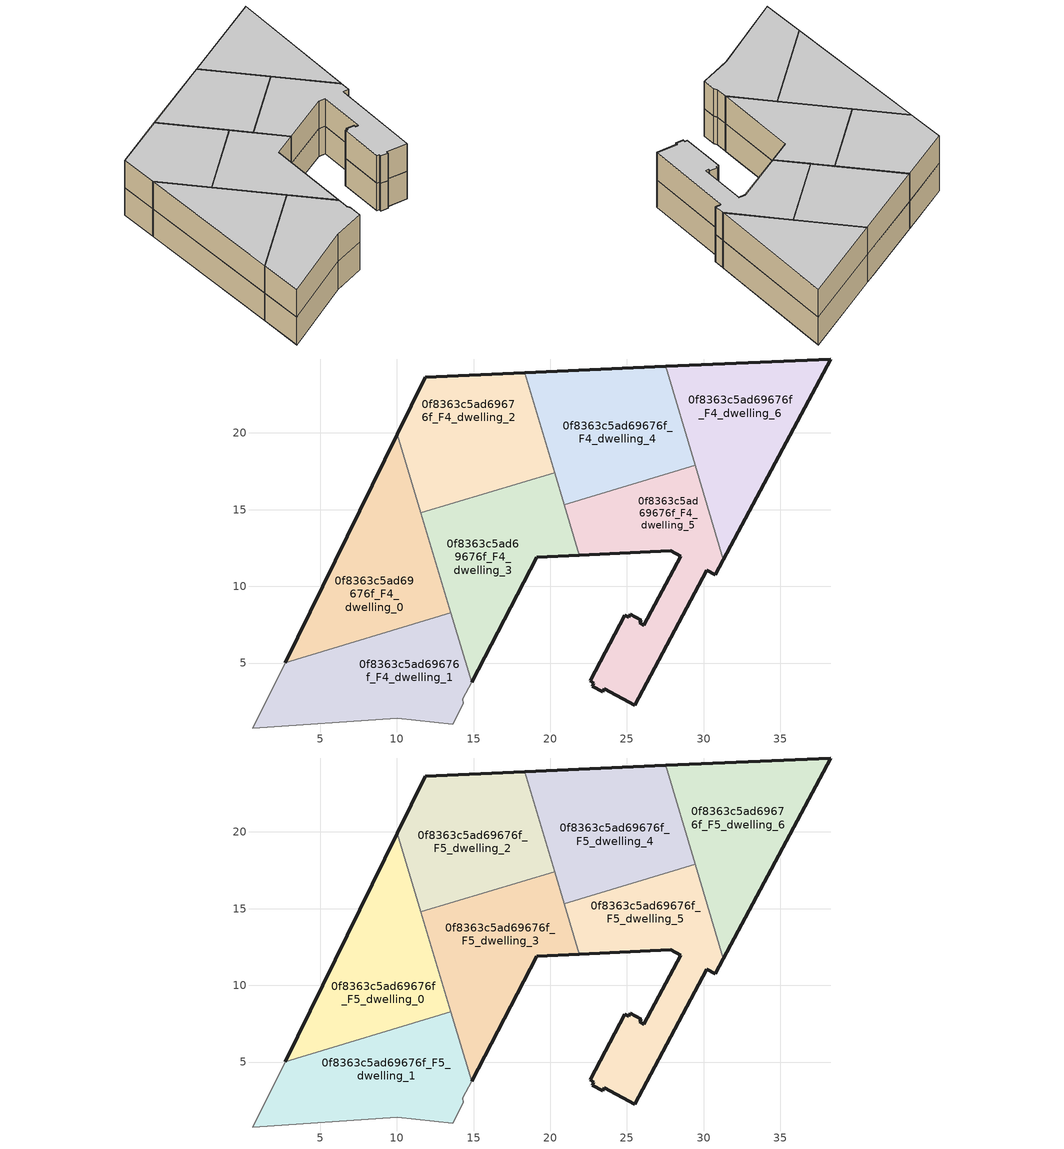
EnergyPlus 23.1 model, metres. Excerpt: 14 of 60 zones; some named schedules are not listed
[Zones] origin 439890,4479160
0f8363c5ad69676f_F4_dwelling_0
 floor to 0f8363c5ad69676f_F3_dwelling_3 (EU_floor_Construction): 13.52,8.27 11.99,13.35 10.55,12.41 13.28,8.2 z12
 floor adiabatic (EU_floor_Construction): 13.28,8.2 10.55,12.41 11.99,13.35 10.03,19.92 2.71,5.03 z12
 wall outside (EU_wall_Construction): 2.71,5.03 10.03,19.92 z12:15
 wall to 0f8363c5ad69676f_F4_dwelling_1 (EU_wall_Construction): 13.52,8.27 2.71,5.03 z12:15
 wall to 0f8363c5ad69676f_F4_dwelling_3 (EU_wall_Construction): 11.56,14.8 13.52,8.27 z12:15
 wall to 0f8363c5ad69676f_F4_dwelling_2 (EU_wall_Construction): 10.03,19.92 11.56,14.8 z12:15
0f8363c5ad69676f_F4_dwelling_1
 floor to 0f8363c5ad69676f_F3_dwelling_1 (EU_floor_Construction): 13.64,1.02 14.31,2.33 14.31,2.68 14.87,3.75 13.76,7.46 13.28,8.2 10.03,7.22 0.87,1.29 0.62,0.77 10.02,1.4 z12
 floor to 0f8363c5ad69676f_F3_dwelling_0 (EU_floor_Construction): 10.03,7.22 2.71,5.03 0.87,1.29 z12
 floor to 0f8363c5ad69676f_F3_dwelling_3 (EU_floor_Construction): 13.76,7.46 13.52,8.27 13.28,8.2 z12
 wall adiabatic (EU_wall_Construction): 14.87,3.75 14.31,2.68 14.31,2.33 13.64,1.02 10.02,1.4 0.62,0.77 2.71,5.03 z12:15
 wall to 0f8363c5ad69676f_F4_dwelling_3 (EU_wall_Construction): 13.52,8.27 14.87,3.75 z12:15
0f8363c5ad69676f_F4_dwelling_2
 floor to 0f8363c5ad69676f_F3_dwelling_2 (EU_floor_Construction): 19.12,20.83 17.15,23.87 11.85,23.63 10.03,19.92 11.28,15.75 z12
 floor to 0f8363c5ad69676f_F3_dwelling_4 (EU_floor_Construction): 20.28,17.41 19.38,20.44 19.12,20.83 11.28,15.75 11.56,14.8 16.53,16.29 17.47,16.9 17.65,16.62 z12
 floor to 0f8363c5ad69676f_F3_dwelling_3 (EU_floor_Construction): 17.65,16.62 17.47,16.9 16.53,16.29 z12
 floor to 0f8363c5ad69676f_F3_dwelling_5 (EU_floor_Construction): 19.38,20.44 18.33,23.92 17.15,23.87 z12
 wall outside (EU_wall_Construction): 10.03,19.92 11.85,23.63 18.33,23.92 z12:15
 wall to 0f8363c5ad69676f_F4_dwelling_3 (EU_wall_Construction): 20.28,17.41 11.56,14.8 z12:15
 wall to 0f8363c5ad69676f_F4_dwelling_4 (EU_wall_Construction): 18.33,23.92 20.28,17.41 z12:15
0f8363c5ad69676f_F4_dwelling_3
 floor to 0f8363c5ad69676f_F3_dwelling_3 (EU_floor_Construction): 15.44,4.86 19.12,11.91 20.66,11.98 17.65,16.62 16.53,16.29 11.99,13.35 13.76,7.46 z12
 floor to 0f8363c5ad69676f_F3_dwelling_1 (EU_floor_Construction): 14.87,3.75 15.44,4.86 13.76,7.45 z12
 floor adiabatic (EU_floor_Construction): 21.89,12.03 20.28,17.41 17.65,16.62 20.66,11.98 z12
 floor to 0f8363c5ad69676f_F3_dwelling_4 (EU_floor_Construction): 16.53,16.29 11.56,14.8 11.99,13.35 z12
 wall outside (EU_wall_Construction): 21.89,12.03 19.12,11.91 14.87,3.75 z12:15
 wall to 0f8363c5ad69676f_F4_dwelling_5 (EU_wall_Construction): 20.91,15.32 21.89,12.03 z12:15
 wall to 0f8363c5ad69676f_F4_dwelling_4 (EU_wall_Construction): 20.28,17.41 20.91,15.32 z12:15
0f8363c5ad69676f_F4_dwelling_4
 floor to 0f8363c5ad69676f_F3_dwelling_5 (EU_floor_Construction): 27.13,17.18 29.25,18.56 28.53,20.99 26.39,24.29 18.33,23.92 19.38,20.44 22.41,15.77 z12
 floor to 0f8363c5ad69676f_F3_dwelling_6 (EU_floor_Construction): 29.46,17.88 29.25,18.56 27.13,17.18 z12
 floor to 0f8363c5ad69676f_F3_dwelling_7 (EU_floor_Construction): 28.53,20.99 27.53,24.34 26.39,24.29 z12
 floor adiabatic (EU_floor_Construction): 22.41,15.77 19.38,20.44 20.91,15.32 z12
 wall outside (EU_wall_Construction): 18.33,23.92 27.53,24.34 z12:15
 wall to 0f8363c5ad69676f_F4_dwelling_5 (EU_wall_Construction): 29.46,17.88 20.91,15.32 z12:15
 wall to 0f8363c5ad69676f_F4_dwelling_6 (EU_wall_Construction): 27.53,24.34 29.46,17.88 z12:15
0f8363c5ad69676f_F4_dwelling_5
 floor to 0f8363c5ad69676f_F3_dwelling_6 (EU_floor_Construction): 25.51,2.25 30.21,11.04 30.77,10.77 31.29,11.75 29.46,17.88 27.13,17.18 23.16,14.61 24.75,12.16 27.85,12.3 28.49,11.95 26.11,7.47 25.82,7.62 25.93,7.79 25.21,8.18 25.12,8 24.86,8.13 22.59,3.83 22.84,3.7 22.73,3.49 23.42,3.11 23.51,3.33 z12
 floor to 0f8363c5ad69676f_F3_dwelling_5 (EU_floor_Construction): 27.13,17.18 22.41,15.77 23.16,14.61 z12
 floor to 0f8363c5ad69676f_F3_dwelling_4 (EU_floor_Construction): 24.75,12.16 22.41,15.77 20.91,15.32 21.89,12.03 z12
 wall outside (EU_wall_Construction): 31.29,11.75 30.77,10.77 30.21,11.04 25.51,2.25 23.51,3.33 23.42,3.11 22.73,3.49 22.84,3.7 22.59,3.83 24.86,8.13 25.12,8 25.21,8.18 25.93,7.79 25.82,7.62 26.11,7.47 28.49,11.95 27.85,12.3 21.89,12.03 z12:15
 wall to 0f8363c5ad69676f_F4_dwelling_6 (EU_wall_Construction): 29.46,17.88 31.29,11.75 z12:15
0f8363c5ad69676f_F4_dwelling_6
 floor to 0f8363c5ad69676f_F3_dwelling_7 (EU_floor_Construction): 32.75,14.48 38.28,24.82 27.53,24.34 28.53,20.99 z12
 floor to 0f8363c5ad69676f_F3_dwelling_5 (EU_floor_Construction): 29.85,18.95 28.53,20.99 29.25,18.56 z12
 floor to 0f8363c5ad69676f_F3_dwelling_6 (EU_floor_Construction): 31.29,11.75 32.75,14.48 29.85,18.95 29.25,18.56 z12
 wall outside (EU_wall_Construction): 27.53,24.34 38.28,24.82 31.29,11.75 z12:15
0f8363c5ad69676f_F5_dwelling_0
 floor to 0f8363c5ad69676f_F4_dwelling_0 (EU_floor_Construction): 13.52,8.27 10.03,19.92 2.71,5.03 z15
 wall outside (EU_wall_Construction): 2.71,5.03 10.03,19.92 z15:18
 wall to 0f8363c5ad69676f_F5_dwelling_1 (EU_wall_Construction): 13.52,8.27 2.71,5.03 z15:18
 wall to 0f8363c5ad69676f_F5_dwelling_3 (EU_wall_Construction): 11.56,14.8 13.52,8.27 z15:18
 wall to 0f8363c5ad69676f_F5_dwelling_2 (EU_wall_Construction): 10.03,19.92 11.56,14.8 z15:18
 ceiling to 0f8363c5ad69676f_F6_dwelling_0 (EU_floor_Construction): 10.03,19.92 13.52,8.27 2.71,5.03 z18
0f8363c5ad69676f_F5_dwelling_1
 floor to 0f8363c5ad69676f_F4_dwelling_1 (EU_floor_Construction): 13.64,1.02 14.31,2.33 14.31,2.68 14.87,3.75 13.52,8.27 2.71,5.03 0.62,0.77 10.02,1.4 z15
 wall adiabatic (EU_wall_Construction): 14.87,3.75 14.31,2.68 14.31,2.33 13.64,1.02 10.02,1.4 0.62,0.77 2.71,5.03 z15:18
 wall to 0f8363c5ad69676f_F5_dwelling_3 (EU_wall_Construction): 13.52,8.27 14.87,3.75 z15:18
 ceiling to 0f8363c5ad69676f_F6_dwelling_1 (EU_floor_Construction): 13.52,8.27 14.87,3.75 14.31,2.68 14.31,2.33 13.64,1.02 10.02,1.4 0.62,0.77 2.71,5.03 z18
0f8363c5ad69676f_F5_dwelling_2
 floor to 0f8363c5ad69676f_F4_dwelling_2 (EU_floor_Construction): 20.28,17.41 18.33,23.92 11.85,23.63 10.03,19.92 11.56,14.8 z15
 wall outside (EU_wall_Construction): 10.03,19.92 11.85,23.63 18.33,23.92 z15:18
 wall to 0f8363c5ad69676f_F5_dwelling_3 (EU_wall_Construction): 20.28,17.41 11.56,14.8 z15:18
 wall to 0f8363c5ad69676f_F5_dwelling_4 (EU_wall_Construction): 18.33,23.92 20.28,17.41 z15:18
 ceiling to 0f8363c5ad69676f_F6_dwelling_2 (EU_floor_Construction): 18.33,23.92 20.28,17.41 11.56,14.8 10.03,19.92 11.85,23.63 z18
0f8363c5ad69676f_F5_dwelling_3
 floor to 0f8363c5ad69676f_F4_dwelling_3 (EU_floor_Construction): 14.87,3.75 19.12,11.91 21.89,12.03 20.28,17.41 11.56,14.8 z15
 wall outside (EU_wall_Construction): 21.89,12.03 19.12,11.91 14.87,3.75 z15:18
 wall to 0f8363c5ad69676f_F5_dwelling_5 (EU_wall_Construction): 20.91,15.32 21.89,12.03 z15:18
 wall to 0f8363c5ad69676f_F5_dwelling_4 (EU_wall_Construction): 20.28,17.41 20.91,15.32 z15:18
 ceiling to 0f8363c5ad69676f_F6_dwelling_3 (EU_floor_Construction): 20.28,17.41 21.89,12.03 19.12,11.91 14.87,3.75 11.56,14.8 z18
0f8363c5ad69676f_F5_dwelling_4
 floor to 0f8363c5ad69676f_F4_dwelling_4 (EU_floor_Construction): 29.46,17.88 27.53,24.34 18.33,23.92 20.91,15.32 z15
 wall outside (EU_wall_Construction): 18.33,23.92 27.53,24.34 z15:18
 wall to 0f8363c5ad69676f_F5_dwelling_5 (EU_wall_Construction): 29.46,17.88 20.91,15.32 z15:18
 wall to 0f8363c5ad69676f_F5_dwelling_6 (EU_wall_Construction): 27.53,24.34 29.46,17.88 z15:18
 ceiling to 0f8363c5ad69676f_F6_dwelling_4 (EU_floor_Construction): 27.53,24.34 29.46,17.88 20.91,15.32 18.33,23.92 z18
0f8363c5ad69676f_F5_dwelling_5
 floor to 0f8363c5ad69676f_F4_dwelling_5 (EU_floor_Construction): 25.51,2.25 30.21,11.04 30.77,10.77 31.29,11.75 29.46,17.88 20.91,15.32 21.89,12.03 27.85,12.3 28.49,11.95 26.11,7.47 25.82,7.62 25.93,7.79 25.21,8.18 25.12,8 24.86,8.13 22.59,3.83 22.84,3.7 22.73,3.49 23.42,3.11 23.51,3.33 z15
 wall outside (EU_wall_Construction): 31.29,11.75 30.77,10.77 30.21,11.04 25.51,2.25 23.51,3.33 23.42,3.11 22.73,3.49 22.84,3.7 22.59,3.83 24.86,8.13 25.12,8 25.21,8.18 25.93,7.79 25.82,7.62 26.11,7.47 28.49,11.95 27.85,12.3 21.89,12.03 z15:18
 wall to 0f8363c5ad69676f_F5_dwelling_6 (EU_wall_Construction): 29.46,17.88 31.29,11.75 z15:18
 ceiling to 0f8363c5ad69676f_F6_dwelling_5 (EU_floor_Construction): 29.46,17.88 31.29,11.75 30.77,10.77 30.21,11.04 25.51,2.25 23.51,3.33 23.42,3.11 22.73,3.49 22.84,3.7 22.59,3.83 24.86,8.13 25.12,8 25.21,8.18 25.93,7.79 25.82,7.62 26.11,7.47 28.49,11.95 27.85,12.3 21.89,12.03 20.91,15.32 z18
0f8363c5ad69676f_F5_dwelling_6
 floor to 0f8363c5ad69676f_F4_dwelling_6 (EU_floor_Construction): 31.29,11.75 38.28,24.82 27.53,24.34 z15
 wall outside (EU_wall_Construction): 27.53,24.34 38.28,24.82 31.29,11.75 z15:18
 ceiling to 0f8363c5ad69676f_F6_dwelling_6 (EU_floor_Construction): 38.28,24.82 31.29,11.75 27.53,24.34 z18
[Building]
EU S2 Campaign: North Axis=0; Terrain=City; Solar Distribution=FullExterior
[Site:Location]
Madrid: Latitude=40.5; Longitude=-3.5; Time Zone=1; Elevation=609
[SizingPeriod:WeatherFileDays]
AnnualSizingPeriod: Begin Month=1; Begin Day of Month=1; End Month=12; End Day of Month=31; Day of Week for Start Day=Monday; Use Weather File Daylight Saving Period=No; Use Weather File Rain and Snow Indicators=No
[MATERIAL]
EU_InternalMass_Material: Roughness=MediumRough; Thickness=0.1; Conductivity=1; Density=1800; Specific Heat=900; Thermal Absorptance=0.9; Solar Absorptance=0.7; Visible Absorptance=0.7
[MATERIAL:NOMASS] Roughness=MediumRough; Thermal Absorptance=0.9; Solar Absorptance=0.7; Visible Absorptance=0.7
Name | Thermal Resistance
EU_wall_NoMass | 2.16768
EU_floor_NoMass | 1.14339
[CONSTRUCTION]
EU_wall_Construction: EU_wall_NoMass
EU_floor_Construction: EU_floor_NoMass
EU_InternalMass_Construction: EU_InternalMass_Material
[ZONE] Type=1; Multiplier=1; Ceiling Height=autocalculate; Floor Area=autocalculate; Part of Total Floor Area=Yes
Name | Volume
0f8363c5ad69676f_F4_dwelling_0; 0f8363c5ad69676f_F5_dwelling_0 | 205.76
0f8363c5ad69676f_F4_dwelling_1; 0f8363c5ad69676f_F5_dwelling_1 | 205.749
0f8363c5ad69676f_F4_dwelling_2; 0f8363c5ad69676f_F5_dwelling_2 | 201.169
0f8363c5ad69676f_F4_dwelling_3; 0f8363c5ad69676f_F5_dwelling_3 | 201.17
0f8363c5ad69676f_F4_dwelling_4; 0f8363c5ad69676f_F5_dwelling_4 | 210.352
0f8363c5ad69676f_F4_dwelling_5; 0f8363c5ad69676f_F5_dwelling_5 | 210.359
0f8363c5ad69676f_F4_dwelling_6; 0f8363c5ad69676f_F5_dwelling_6 | 205.752
[INTERNALMASS] Construction=EU_InternalMass_Construction
Name | Zone or ZoneList | Surface Area
0f8363c5ad69676f_F4_dwelling_0_EU_InternalMass | 0f8363c5ad69676f_F4_dwelling_0 | 68.5925
0f8363c5ad69676f_F4_dwelling_1_EU_InternalMass | 0f8363c5ad69676f_F4_dwelling_1 | 68.5826
0f8363c5ad69676f_F4_dwelling_2_EU_InternalMass | 0f8363c5ad69676f_F4_dwelling_2 | 67.0571
0f8363c5ad69676f_F4_dwelling_3_EU_InternalMass | 0f8363c5ad69676f_F4_dwelling_3 | 67.0562
0f8363c5ad69676f_F4_dwelling_4_EU_InternalMass | 0f8363c5ad69676f_F4_dwelling_4 | 70.1163
0f8363c5ad69676f_F4_dwelling_5_EU_InternalMass | 0f8363c5ad69676f_F4_dwelling_5 | 70.1215
0f8363c5ad69676f_F4_dwelling_6_EU_InternalMass | 0f8363c5ad69676f_F4_dwelling_6 | 68.5842
0f8363c5ad69676f_F5_dwelling_0_EU_InternalMass | 0f8363c5ad69676f_F5_dwelling_0 | 68.5925
0f8363c5ad69676f_F5_dwelling_1_EU_InternalMass | 0f8363c5ad69676f_F5_dwelling_1 | 68.5826
0f8363c5ad69676f_F5_dwelling_2_EU_InternalMass | 0f8363c5ad69676f_F5_dwelling_2 | 67.0571
0f8363c5ad69676f_F5_dwelling_3_EU_InternalMass | 0f8363c5ad69676f_F5_dwelling_3 | 67.0562
0f8363c5ad69676f_F5_dwelling_4_EU_InternalMass | 0f8363c5ad69676f_F5_dwelling_4 | 70.1163
0f8363c5ad69676f_F5_dwelling_5_EU_InternalMass | 0f8363c5ad69676f_F5_dwelling_5 | 70.1215
0f8363c5ad69676f_F5_dwelling_6_EU_InternalMass | 0f8363c5ad69676f_F5_dwelling_6 | 68.5842
[OTHEREQUIPMENT] Fuel Type=Electricity; Design Level Calculation Method=Watts/Area; Power per Zone Floor Area=1; Fraction Latent=0; Fraction Radiant=0; Fraction Lost=0; Carbon Dioxide Generation Rate=0; EndUse Subcategory=EU_Step8_InternalGains
Name | Zone or ZoneList or Space or SpaceList | Schedule
EU_Step8_InternalGain_0f8363c5ad69676f_F4_dwelling_0_f000 | 0f8363c5ad69676f_F4_dwelling_0 | EU_Step8_GainSchedule_0f8363c5ad69676f_F4_dwelling_0_f000
EU_Step8_InternalGain_0f8363c5ad69676f_F4_dwelling_1_f000 | 0f8363c5ad69676f_F4_dwelling_1 | EU_Step8_GainSchedule_0f8363c5ad69676f_F4_dwelling_1_f000
EU_Step8_InternalGain_0f8363c5ad69676f_F4_dwelling_2_f000 | 0f8363c5ad69676f_F4_dwelling_2 | EU_Step8_GainSchedule_0f8363c5ad69676f_F4_dwelling_2_f000
EU_Step8_InternalGain_0f8363c5ad69676f_F4_dwelling_3_f000 | 0f8363c5ad69676f_F4_dwelling_3 | EU_Step8_GainSchedule_0f8363c5ad69676f_F4_dwelling_3_f000
EU_Step8_InternalGain_0f8363c5ad69676f_F4_dwelling_4_f000 | 0f8363c5ad69676f_F4_dwelling_4 | EU_Step8_GainSchedule_0f8363c5ad69676f_F4_dwelling_4_f000
EU_Step8_InternalGain_0f8363c5ad69676f_F4_dwelling_5_f000 | 0f8363c5ad69676f_F4_dwelling_5 | EU_Step8_GainSchedule_0f8363c5ad69676f_F4_dwelling_5_f000
EU_Step8_InternalGain_0f8363c5ad69676f_F4_dwelling_6_f000 | 0f8363c5ad69676f_F4_dwelling_6 | EU_Step8_GainSchedule_0f8363c5ad69676f_F4_dwelling_6_f000
EU_Step8_InternalGain_0f8363c5ad69676f_F5_dwelling_0_f000 | 0f8363c5ad69676f_F5_dwelling_0 | EU_Step8_GainSchedule_0f8363c5ad69676f_F5_dwelling_0_f000
EU_Step8_InternalGain_0f8363c5ad69676f_F5_dwelling_1_f000 | 0f8363c5ad69676f_F5_dwelling_1 | EU_Step8_GainSchedule_0f8363c5ad69676f_F5_dwelling_1_f000
EU_Step8_InternalGain_0f8363c5ad69676f_F5_dwelling_2_f000 | 0f8363c5ad69676f_F5_dwelling_2 | EU_Step8_GainSchedule_0f8363c5ad69676f_F5_dwelling_2_f000
EU_Step8_InternalGain_0f8363c5ad69676f_F5_dwelling_3_f000 | 0f8363c5ad69676f_F5_dwelling_3 | EU_Step8_GainSchedule_0f8363c5ad69676f_F5_dwelling_3_f000
EU_Step8_InternalGain_0f8363c5ad69676f_F5_dwelling_4_f000 | 0f8363c5ad69676f_F5_dwelling_4 | EU_Step8_GainSchedule_0f8363c5ad69676f_F5_dwelling_4_f000
EU_Step8_InternalGain_0f8363c5ad69676f_F5_dwelling_5_f000 | 0f8363c5ad69676f_F5_dwelling_5 | EU_Step8_GainSchedule_0f8363c5ad69676f_F5_dwelling_5_f000
EU_Step8_InternalGain_0f8363c5ad69676f_F5_dwelling_6_f000 | 0f8363c5ad69676f_F5_dwelling_6 | EU_Step8_GainSchedule_0f8363c5ad69676f_F5_dwelling_6_f000
[ZONEVENTILATION:DESIGNFLOWRATE] Schedule=EU_AlwaysOn; Design Flow Rate Calculation Method=AirChanges/Hour; Air Changes per Hour=0.480546; Ventilation Type=Natural; Fan Pressure Rise=0; Fan Total Efficiency=1; Constant Term Coefficient=1; Temperature Term Coefficient=0; Velocity Term Coefficient=0; Velocity Squared Term Coefficient=0; Minimum Indoor Temperature=-100; Maximum Indoor Temperature=100; Delta Temperature=-100; Minimum Outdoor Temperature=-100; Maximum Outdoor Temperature=100; Maximum Wind Speed=40
Name | Zone or ZoneList or Space or SpaceList
EU_ConstantAir_0f8363c5ad69676f_F4_dwelling_0 | 0f8363c5ad69676f_F4_dwelling_0
EU_ConstantAir_0f8363c5ad69676f_F4_dwelling_1 | 0f8363c5ad69676f_F4_dwelling_1
EU_ConstantAir_0f8363c5ad69676f_F4_dwelling_2 | 0f8363c5ad69676f_F4_dwelling_2
EU_ConstantAir_0f8363c5ad69676f_F4_dwelling_3 | 0f8363c5ad69676f_F4_dwelling_3
EU_ConstantAir_0f8363c5ad69676f_F4_dwelling_4 | 0f8363c5ad69676f_F4_dwelling_4
EU_ConstantAir_0f8363c5ad69676f_F4_dwelling_5 | 0f8363c5ad69676f_F4_dwelling_5
EU_ConstantAir_0f8363c5ad69676f_F4_dwelling_6 | 0f8363c5ad69676f_F4_dwelling_6
EU_ConstantAir_0f8363c5ad69676f_F5_dwelling_0 | 0f8363c5ad69676f_F5_dwelling_0
EU_ConstantAir_0f8363c5ad69676f_F5_dwelling_1 | 0f8363c5ad69676f_F5_dwelling_1
EU_ConstantAir_0f8363c5ad69676f_F5_dwelling_2 | 0f8363c5ad69676f_F5_dwelling_2
EU_ConstantAir_0f8363c5ad69676f_F5_dwelling_3 | 0f8363c5ad69676f_F5_dwelling_3
EU_ConstantAir_0f8363c5ad69676f_F5_dwelling_4 | 0f8363c5ad69676f_F5_dwelling_4
EU_ConstantAir_0f8363c5ad69676f_F5_dwelling_5 | 0f8363c5ad69676f_F5_dwelling_5
EU_ConstantAir_0f8363c5ad69676f_F5_dwelling_6 | 0f8363c5ad69676f_F5_dwelling_6
[HVACTEMPLATE:ZONE:IDEALLOADSAIRSYSTEM] System Availability Schedule=EU_AlwaysOn; Maximum Heating Supply Air Temperature=50; Minimum Cooling Supply Air Temperature=13; Maximum Heating Supply Air Humidity Ratio=0.0156; Minimum Cooling Supply Air Humidity Ratio=0.0077; Heating Limit=NoLimit; Cooling Limit=NoLimit; Heating Availability Schedule=EU_AlwaysOn; Cooling Availability Schedule=EU_CoolingOff; Dehumidification Control Type=ConstantSensibleHeatRatio; Cooling Sensible Heat Ratio=0.7; Dehumidification Setpoint=60; Humidification Control Type=None; Humidification Setpoint=30; Outdoor Air Method=None; Outdoor Air Flow Rate per Person=0.00944; Outdoor Air Flow Rate per Zone Floor Area=0; Outdoor Air Flow Rate per Zone=0; Demand Controlled Ventilation Type=None; Outdoor Air Economizer Type=NoEconomizer; Heat Recovery Type=None; Sensible Heat Recovery Effectiveness=0.7; Latent Heat Recovery Effectiveness=0.65
Name | Template Thermostat
0f8363c5ad69676f_F4_dwelling_0 | EU_HeatOnly_0f8363c5ad69676f_F4_dwelling_0
0f8363c5ad69676f_F4_dwelling_1 | EU_HeatOnly_0f8363c5ad69676f_F4_dwelling_1
0f8363c5ad69676f_F4_dwelling_2 | EU_HeatOnly_0f8363c5ad69676f_F4_dwelling_2
0f8363c5ad69676f_F4_dwelling_3 | EU_HeatOnly_0f8363c5ad69676f_F4_dwelling_3
0f8363c5ad69676f_F4_dwelling_4 | EU_HeatOnly_0f8363c5ad69676f_F4_dwelling_4
0f8363c5ad69676f_F4_dwelling_5 | EU_HeatOnly_0f8363c5ad69676f_F4_dwelling_5
0f8363c5ad69676f_F4_dwelling_6 | EU_HeatOnly_0f8363c5ad69676f_F4_dwelling_6
0f8363c5ad69676f_F5_dwelling_0 | EU_HeatOnly_0f8363c5ad69676f_F5_dwelling_0
0f8363c5ad69676f_F5_dwelling_1 | EU_HeatOnly_0f8363c5ad69676f_F5_dwelling_1
0f8363c5ad69676f_F5_dwelling_2 | EU_HeatOnly_0f8363c5ad69676f_F5_dwelling_2
0f8363c5ad69676f_F5_dwelling_3 | EU_HeatOnly_0f8363c5ad69676f_F5_dwelling_3
0f8363c5ad69676f_F5_dwelling_4 | EU_HeatOnly_0f8363c5ad69676f_F5_dwelling_4
0f8363c5ad69676f_F5_dwelling_5 | EU_HeatOnly_0f8363c5ad69676f_F5_dwelling_5
0f8363c5ad69676f_F5_dwelling_6 | EU_HeatOnly_0f8363c5ad69676f_F5_dwelling_6
